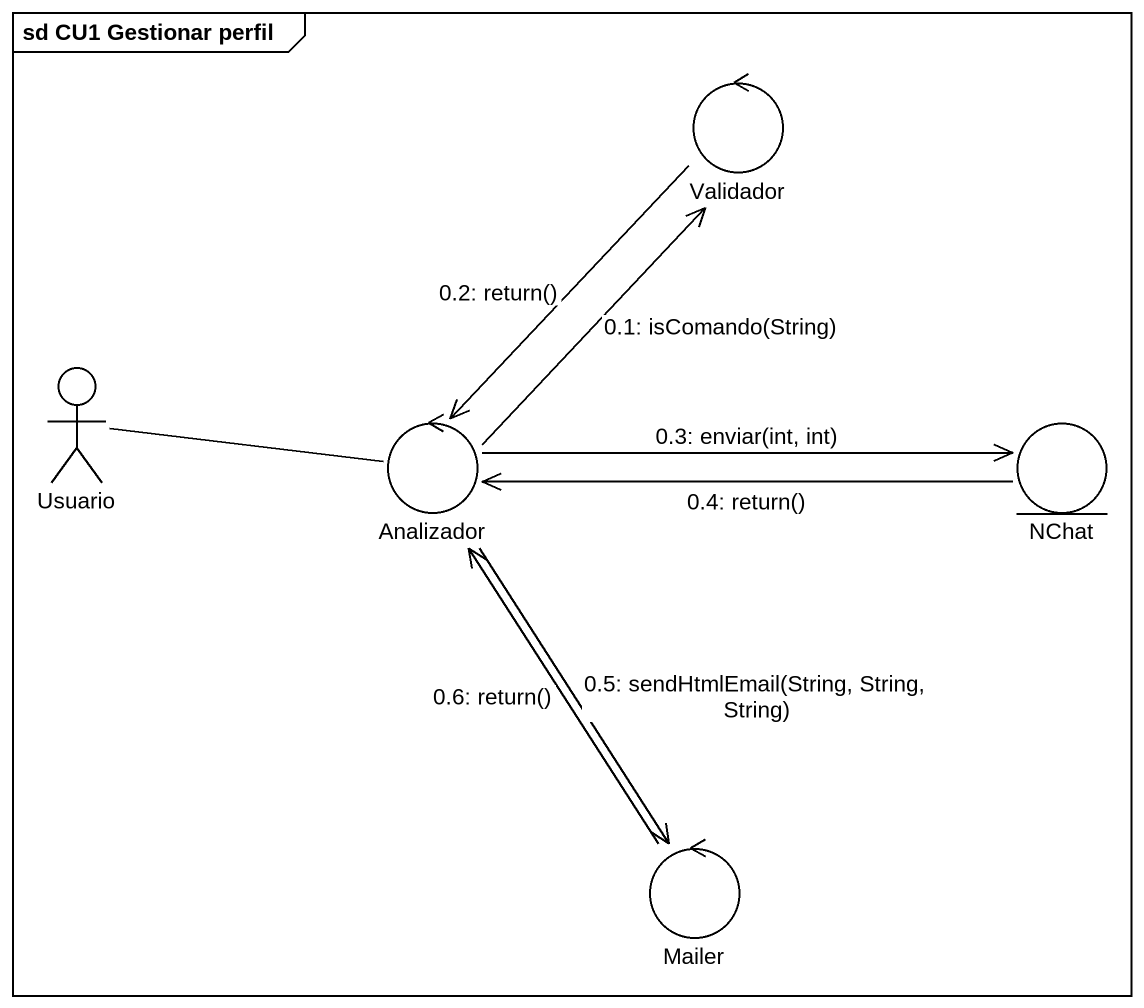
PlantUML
@startuml
mainframe sd CU1 Gestionar perfil
control Validador
actor Usuario
control Analizador
entity NChat
control Mailer
Usuario -right- Analizador
Analizador -up-> Validador : 0.1: isComando(String)
Validador --> Analizador : 0.2: return()
Analizador -right-> NChat : 0.3: enviar(int, int)
NChat -left-> Analizador : 0.4: return()
Analizador --> Mailer : 0.5: sendHtmlEmail(String, String, String)
Mailer -up-> Analizador : 0.6: return()
@enduml
